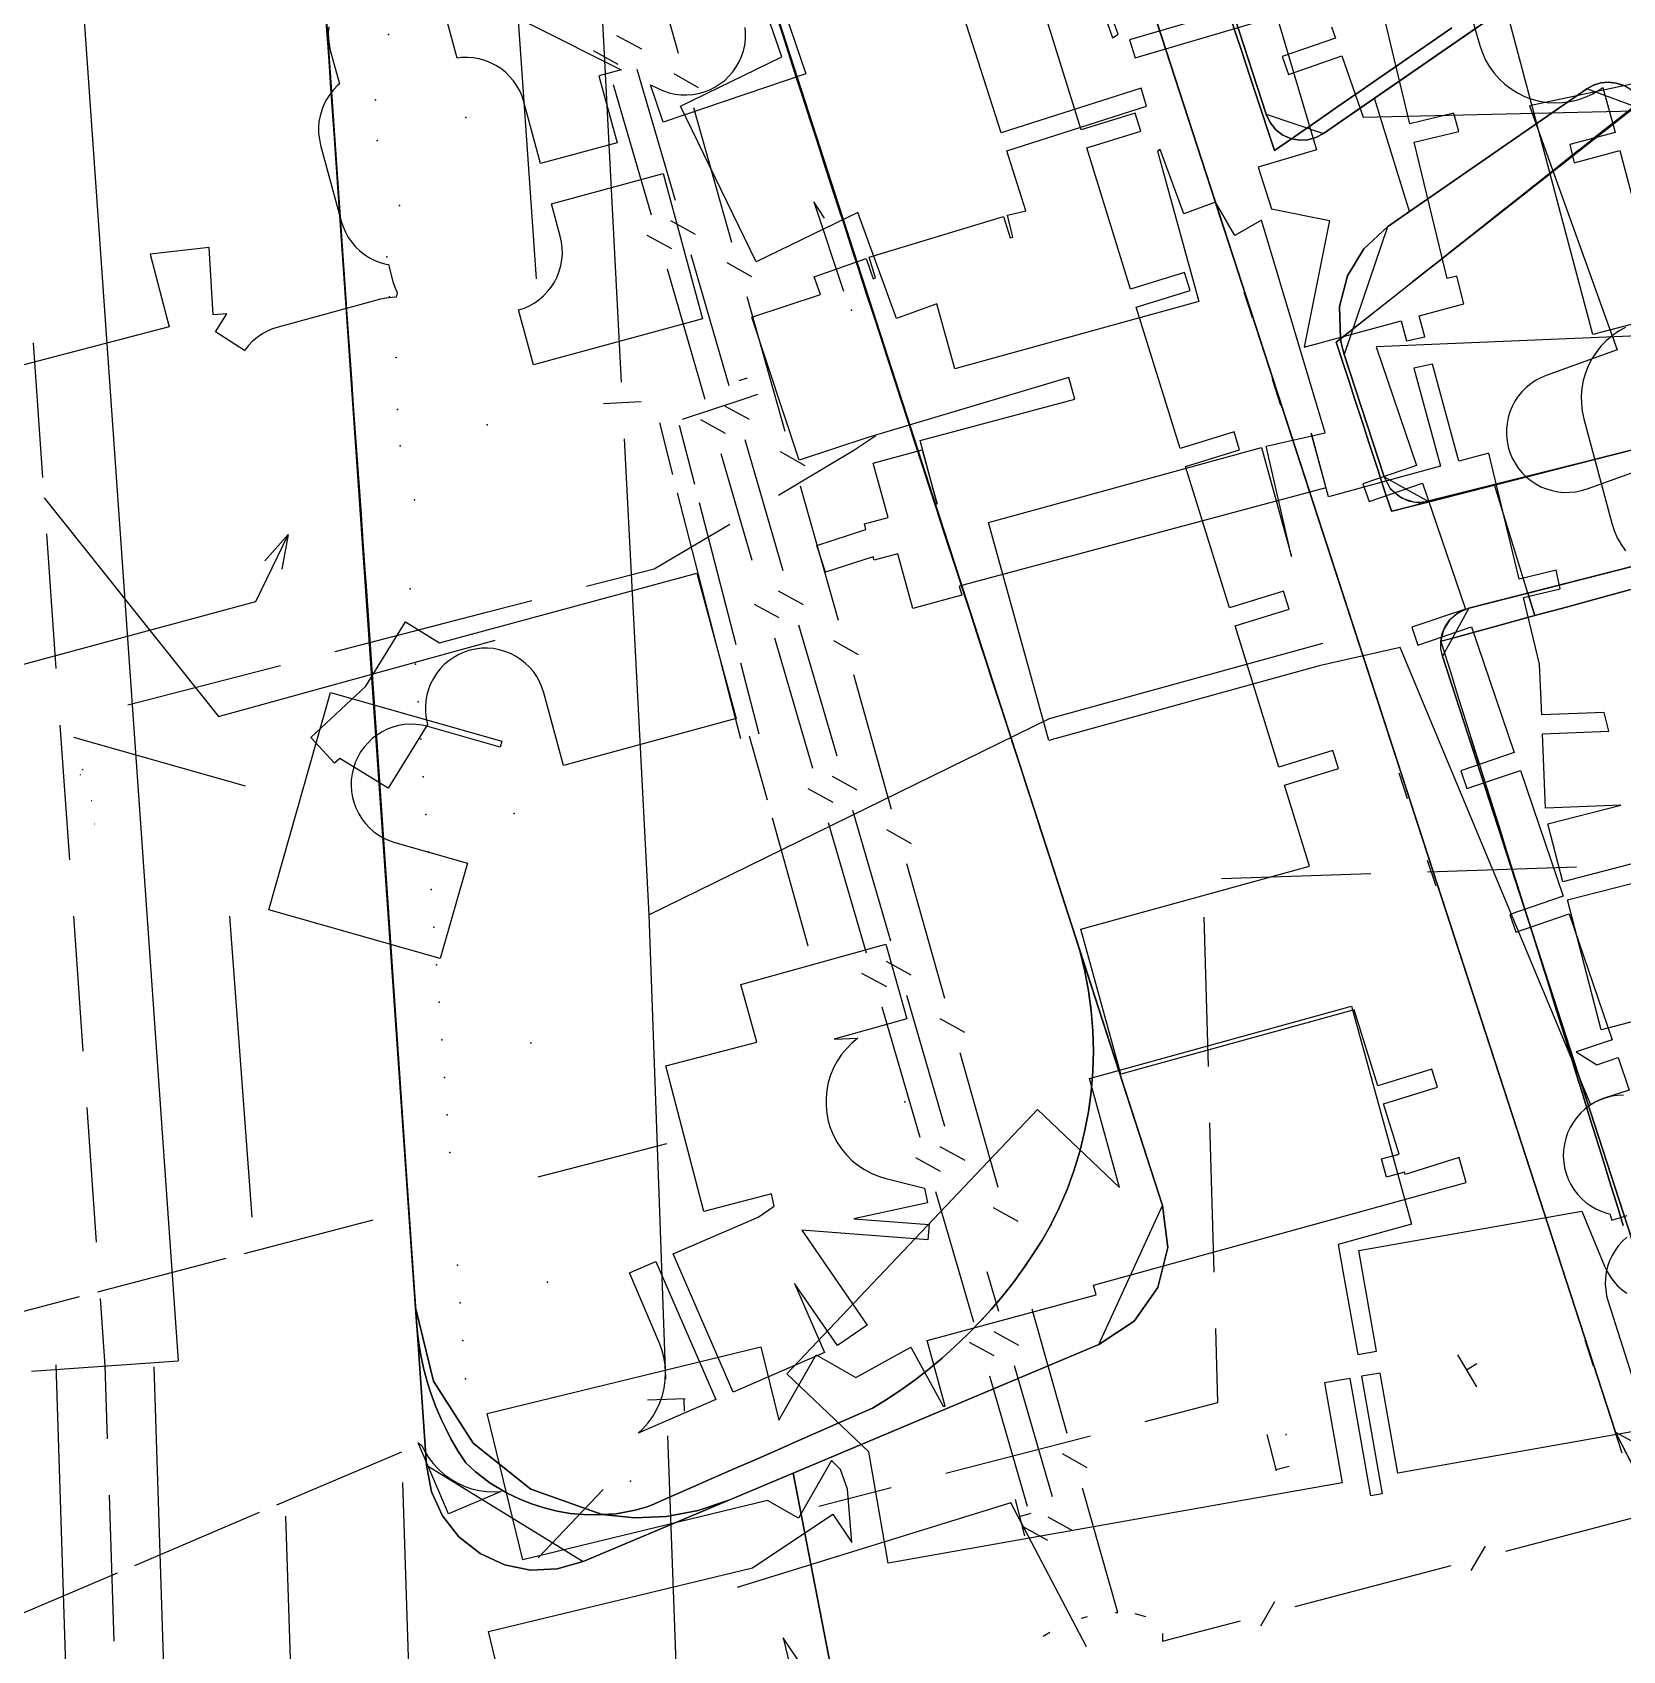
# Model space of a CAD drawing. Header units: metres. Extents: x 17314 to 17509, y 13897 to 14299.
# Drawn here: x 17377.22 to 17419.44, y 14184.11 to 14227.08 of the extents above; entities that cross this region are included whole.
import ezdxf

# ---------------------------------------------------------------- set-up
doc = ezdxf.new("R2010")
doc.units = ezdxf.units.M
for name, color, linetype in [('BUSH', 7, 'Continuous'), ('CURB', 7, 'Continuous'), ('ELECTR_CABLE', 7, 'Continuous'), ('ELECTR_CABLE_COMM', 7, 'Continuous'), ('GAS', 7, 'Continuous'), ('GRASS', 7, 'Continuous'), ('GROUND', 7, 'Continuous'), ('HEAT', 7, 'Continuous'), ('LAMP', 7, 'Continuous'), ('OVERHEAD_POWER_LINE', 7, 'Continuous'), ('ROAD', 7, 'Continuous'), ('SEWER', 7, 'Continuous'), ('SIDEWALK_PATH', 7, 'Continuous'), ('TREE', 7, 'Continuous'), ('WATER_PIPELINE', 7, 'Continuous')]:
    doc.layers.add(name, color=color, linetype=linetype)

msp = doc.modelspace()

# ---------------------------------------------------------------- linework, layer by layer
at = {"layer": 'BUSH'}
for p in [(17386.336, 14225.284), (17386.373, 14224.206), (17386.632, 14221.115), (17386.706, 14220.056), (17386.916, 14217.067), (17386.985, 14216.099), (17387.252, 14212.298), (17387.322, 14211.3), (17387.392, 14210.302), (17387.462, 14209.305), (17387.532, 14208.307), (17387.602, 14207.31), (17387.672, 14206.312), (17387.742, 14205.315), (17387.813, 14204.317), (17387.883, 14203.32), (17387.953, 14202.322), (17388.023, 14201.325), (17388.093, 14200.327), (17388.163, 14199.33), (17388.233, 14198.332), (17388.303, 14197.334), (17388.514, 14194.342), (17388.584, 14193.344), (17388.654, 14192.347), (17388.726, 14191.327)]:
    msp.add_point(p, dxfattribs=at)
at = {"layer": 'CURB'}
for points in [[(17391.243, 14276.053), (17419.249, 14189.909), (17426.518, 14185.972), (17440.803, 14189.825), (17442.918, 14193.503), (17439.867, 14204.813), (17442.189, 14205.439), (17445.992, 14208.546), (17447.13, 14210.82)], [(17413.907, 14226.507), (17414.496, 14226.915)], [(17397.296, 14226.535), (17397.513, 14225.863)], [(17407.516, 14225.988), (17407.738, 14225.304)], [(17411.905, 14225.122), (17412.495, 14225.53)], [(17410.904, 14224.43), (17411.494, 14224.838)], [(17418.679, 14224.275), (17419.25, 14224.728)], [(17410.086, 14224.282), (17410.198, 14223.942)], [(17417.716, 14223.512), (17418.287, 14223.965)], [(17398.408, 14223.093), (17398.626, 14222.422)], [(17416.753, 14222.748), (17417.324, 14223.201)], [(17408.641, 14222.508), (17408.861, 14221.823)], [(17415.79, 14221.985), (17416.361, 14222.438)], [(17414.827, 14221.221), (17415.398, 14221.674)], [(17399.153, 14220.8), (17399.371, 14220.129)], [(17413.864, 14220.458), (17414.435, 14220.911)], [(17409.388, 14220.186), (17409.608, 14219.502)], [(17412.901, 14219.694), (17413.472, 14220.147)], [(17411.939, 14218.931), (17412.51, 14219.384)], [(17412.176, 14217.806), (17411.95, 14218.499)], [(17410.135, 14217.865), (17410.356, 14217.18)], [(17412.557, 14216.638), (17412.331, 14217.331)], [(17413.361, 14214.376), (17413.3, 14214.361)], [(17414.551, 14214.68), (17413.845, 14214.5)], [(17418.43, 14211.95), (17419.136, 14212.143)], [(17416.053, 14211.3), (17416.759, 14211.493)], [(17414.865, 14210.975), (17415.571, 14211.168)], [(17415.64, 14207.63), (17415.42, 14208.329)], [(17386.494, 14206.354), (17386.446, 14207.058)], [(17413.498, 14207.42), (17413.718, 14206.735)], [(17416.378, 14205.28), (17416.159, 14205.978)], [(17414.252, 14205.101), (17414.477, 14204.417)], [(17405.31, 14201.265), (17405.332, 14201.1)], [(17405.389, 14200.026), (17405.375, 14199.486)], [(17405.388, 14200.063), (17405.389, 14200.026)], [(17405.319, 14198.86), (17405.258, 14198.412)], [(17405.105, 14197.674), (17405.028, 14197.362)], [(17404.69, 14196.352), (17404.485, 14195.87)], [(17404.752, 14196.523), (17404.69, 14196.352)], [(17404.266, 14195.421), (17404.255, 14195.399)], [(17403.528, 14194.247), (17403.258, 14193.878)], [(17403.63, 14194.397), (17403.528, 14194.247)], [(17402.904, 14193.435), (17402.678, 14193.168)], [(17402.678, 14193.168), (17402.439, 14192.905)], [(17402.093, 14192.544), (17402.048, 14192.499)], [(17418.436, 14192.358), (17418.661, 14191.675)], [(17387.544, 14191.929), (17387.538, 14191.954)], [(17401.021, 14191.583), (17400.66, 14191.303)], [(17401.202, 14191.733), (17401.021, 14191.583)], [(17400.242, 14191.005), (17399.912, 14190.784)], [(17399.201, 14190.403), (17398.555, 14190.119)], [(17398.097, 14189.919), (17397.451, 14189.635)], [(17419.197, 14190.041), (17419.421, 14189.358)], [(17396.993, 14189.434), (17396.347, 14189.151)], [(17389.125, 14188.752), (17388.978, 14188.868)], [(17395.889, 14188.95), (17395.243, 14188.666)], [(17394.785, 14188.465), (17394.139, 14188.182)], [(17391.307, 14187.787), (17391.154, 14187.813)], [(17392.508, 14187.729), (17392.206, 14187.714)], [(17393.549, 14187.923), (17393.227, 14187.837)]]:
    msp.add_lwpolyline(points, dxfattribs=at)
for points in [[(17407.226, 14195.927), (17392.135, 14242.545), (17391.476, 14244.433), (17384.263, 14266.975), (17382.313, 14266.598), (17387.688, 14189.032), (17391.845, 14186.475), (17405.536, 14192.238)], [(17417.125, 14232.141), (17409.374, 14230.217), (17408.664, 14228.937), (17409.976, 14224.901), (17411.495, 14224.388), (17418.271, 14229.073), (17418.669, 14230.15), (17418.333, 14231.426)], [(17414.303, 14214.616), (17421.251, 14216.387), (17421.971, 14217.611), (17420.024, 14225.007), (17418.488, 14225.575), (17413.197, 14221.917), (17412.05, 14218.522), (17413.105, 14215.276)], [(17426.689, 14189.209), (17426.804, 14196.961), (17424.683, 14207.314), (17423.75, 14210.857), (17420.108, 14213), (17415.358, 14211.789), (17414.654, 14210.511), (17420.563, 14192.335), (17425.573, 14188.231)]]:
    msp.add_lwpolyline(points, close=True, dxfattribs=at)
at = {"layer": 'ELECTR_CABLE'}
for points in [[(17414.927, 14229.25), (17415.652, 14226.725), (17415.718, 14226.53), (17415.803, 14226.342), (17415.907, 14226.164), (17416.027, 14225.997), (17416.163, 14225.842), (17416.314, 14225.701), (17416.477, 14225.576), (17416.652, 14225.467), (17416.837, 14225.376), (17417.03, 14225.304), (17417.229, 14225.251), (17417.433, 14225.218), (17417.638, 14225.204), (17417.844, 14225.211), (17418.049, 14225.238), (17418.249, 14225.285), (17418.444, 14225.352), (17418.632, 14225.437), (17418.81, 14225.54), (17418.916, 14225.617), (17419.237, 14224.42), (17418.037, 14224.1), (17418.154, 14223.614), (17419.366, 14223.937), (17419.863, 14222.074)], [(17410.122, 14227.988), (17406.348, 14226.877), (17406.5, 14226.4), (17410.263, 14227.509), (17411.309, 14223.957), (17409.762, 14223.501), (17410.119, 14222.39), (17411.659, 14222.081), (17410.984, 14218.716), (17413.559, 14219.416), (17413.703, 14218.887), (17414.192, 14218.991), (17414.041, 14219.547), (17415.227, 14219.869), (17415.039, 14220.6), (17414.779, 14220.538), (17413.908, 14224.164), (17415.089, 14224.447), (17414.98, 14224.857), (17414.959, 14224.93), (17413.791, 14224.65), (17412.921, 14228.276)], [(17421.116, 14205.368), (17417.853, 14204.526), (17417.457, 14206.062), (17419.393, 14206.561), (17417.395, 14206.479), (17417.313, 14208.453), (17419.071, 14208.525), (17418.95, 14209.021), (17417.293, 14208.952), (17417.237, 14210.303), (17416.812, 14212.072), (17417.779, 14212.304), (17417.673, 14212.793), (17416.695, 14212.558), (17415.892, 14215.905), (17415.09, 14215.687), (17414.389, 14218.266), (17413.9, 14218.162), (17414.608, 14215.556), (17411.63, 14214.746), (17411.171, 14216.435), (17411.17, 14216.435), (17411.559, 14214.986), (17401.831, 14212.375), (17401.896, 14212.133), (17400.596, 14211.78), (17400.202, 14213.232), (17399.57, 14213.062), (17399.547, 14213.147), (17398.283, 14212.74), (17398.053, 14213.454), (17399.352, 14213.873), (17399.311, 14214.028), (17399.94, 14214.197), (17399.548, 14215.641), (17400.848, 14215.994), (17401.241, 14214.546), (17401.242, 14214.546), (17400.789, 14216.237), (17404.897, 14217.339), (17404.739, 14217.911), (17399.401, 14216.319), (17397.578, 14215.717), (17396.325, 14219.516), (17398.143, 14220.116), (17397.976, 14220.587), (17399.355, 14221.076), (17399.547, 14220.537), (17399.609, 14220.555), (17399.442, 14221.105), (17403.005, 14222.19), (17403.178, 14221.62), (17403.253, 14221.642), (17403.112, 14222.219), (17403.598, 14222.338), (17403.09, 14223.93), (17406.799, 14225.114), (17406.657, 14225.594), (17402.938, 14224.407), (17401.863, 14227.775)], [(17419.512, 14219.239), (17419.332, 14219.139), (17419.162, 14219.022), (17419.005, 14218.889), (17418.862, 14218.741), (17418.734, 14218.58), (17418.622, 14218.406), (17418.527, 14218.223), (17418.452, 14218.032), (17418.395, 14217.833), (17418.358, 14217.631), (17418.341, 14217.425), (17418.344, 14217.219), (17418.368, 14217.015), (17418.411, 14216.813), (17419.152, 14214.043), (17419.215, 14213.847), (17419.296, 14213.658), (17419.397, 14213.478), (17419.514, 14213.308)], [(17396.195, 14217.893), (17395.976, 14217.821)], [(17396.477, 14217.46), (17396.133, 14217.346)], [(17396.133, 14217.346), (17394.472, 14216.798)], [(17393.868, 14216.706), (17394.219, 14215.339)], [(17394.398, 14216.65), (17394.801, 14215.081)], [(17394.343, 14214.855), (17395.378, 14210.826)], [(17394.926, 14214.597), (17395.895, 14210.823)], [(17395.503, 14210.342), (17396.02, 14208.328)], [(17396.02, 14210.339), (17396.505, 14208.452)], [(17396.737, 14206.691), (17396.262, 14208.39)], [(17378.542, 14207.498), (17378.569, 14207.517)], [(17378.508, 14207.353), (17378.49, 14207.36)], [(17378.804, 14206.673), (17378.789, 14206.677)], [(17397.82, 14202.812), (17396.871, 14206.21)], [(17378.877, 14206.054), (17378.862, 14206.057)], [(17422.74, 14201.593), (17418.867, 14200.594), (17417.978, 14204.042), (17420.471, 14204.685)], [(17390.65, 14196.685), (17393.049, 14197.311)], [(17393.049, 14197.311), (17394.063, 14197.576)], [(17382.856, 14194.652), (17386.27, 14195.543)], [(17378.96, 14193.636), (17382.373, 14194.526)], [(17375.544, 14192.745), (17378.476, 14193.51)], [(17387.025, 14189.382), (17383.709, 14187.97)], [(17383.249, 14187.774), (17379.932, 14186.363)], [(17379.472, 14186.167), (17376.156, 14184.756)]]:
    msp.add_lwpolyline(points, dxfattribs=at)
for points in [[(17396.845, 14196.235), (17395.052, 14195.767), (17394.042, 14199.638), (17396.454, 14200.267), (17396.028, 14201.793), (17399.881, 14202.869), (17400.434, 14200.886), (17398.508, 14200.348), (17399.136, 14200.367), (17398.979, 14200.238), (17398.833, 14200.092), (17398.703, 14199.933), (17398.588, 14199.761), (17398.491, 14199.58), (17398.412, 14199.389), (17398.353, 14199.192), (17398.312, 14198.99), (17398.292, 14198.785), (17398.292, 14198.579), (17398.313, 14198.373), (17398.353, 14198.171), (17398.413, 14197.974), (17398.492, 14197.784), (17398.589, 14197.602), (17398.704, 14197.431), (17398.834, 14197.272), (17398.98, 14197.126), (17399.14, 14196.995), (17399.311, 14196.881), (17399.493, 14196.784), (17399.683, 14196.705), (17399.881, 14196.645), (17400.904, 14196.389), (17400.989, 14195.998), (17399.034, 14195.575), (17401.028, 14195.422), (17400.997, 14195.019), (17397.652, 14195.276), (17397.647, 14195.275), (17399.383, 14192.754), (17398.595, 14192.211), (17397.46, 14193.858), (17398.255, 14192.023), (17395.825, 14190.972), (17394.237, 14194.643), (17396.487, 14195.616), (17396.915, 14195.911)], [(17395.366, 14190.773), (17393.304, 14189.881), (17393.304, 14189.881), (17393.433, 14190.001), (17393.57, 14190.155), (17393.691, 14190.322), (17393.795, 14190.5), (17393.881, 14190.687), (17393.949, 14190.882), (17393.997, 14191.082), (17394.025, 14191.287), (17394.033, 14191.492), (17394.021, 14191.698), (17393.988, 14191.902), (17393.936, 14192.101), (17393.865, 14192.294), (17393.077, 14194.141), (17393.778, 14194.444)], [(17388.268, 14187.738), (17387.464, 14189.626), (17387.561, 14189.553), (17387.565, 14189.551), (17387.63, 14189.415), (17387.738, 14189.24), (17387.863, 14189.075), (17388.002, 14188.924), (17388.157, 14188.787), (17388.323, 14188.666), (17388.501, 14188.562), (17388.688, 14188.476), (17388.883, 14188.408), (17389.083, 14188.36), (17389.287, 14188.332), (17389.493, 14188.324), (17389.67, 14188.334)]]:
    msp.add_lwpolyline(points, close=True, dxfattribs=at)
at = {"layer": 'ELECTR_CABLE_COMM'}
for points in [[(17394.38, 14226.513), (17393.374, 14230.087)], [(17393.4, 14226.628), (17392.743, 14226.989)], [(17392.108, 14226.594), (17392.765, 14226.233)], [(17394.293, 14222.611), (17393.281, 14226.088)], [(17394.911, 14225.607), (17394.257, 14225.974)], [(17392.646, 14225.694), (17393.653, 14222.235)], [(17395.794, 14221.494), (17394.787, 14225.069)], [(17393.534, 14221.695), (17394.191, 14221.334)], [(17394.831, 14221.711), (17394.174, 14222.072)], [(17394.072, 14220.795), (17395.079, 14217.336)], [(17395.723, 14217.694), (17394.712, 14221.171)], [(17396.324, 14220.589), (17395.67, 14220.956)], [(17397.207, 14216.476), (17396.201, 14220.051)], [(17396.261, 14216.794), (17395.604, 14217.155)], [(17394.96, 14216.796), (17395.617, 14216.436)], [(17397.154, 14212.778), (17396.142, 14216.254)], [(17395.498, 14215.896), (17396.322, 14213.064)], [(17397.738, 14215.571), (17397.084, 14215.938)], [(17398.621, 14211.458), (17397.614, 14215.032)], [(17397.692, 14211.877), (17397.035, 14212.238)], [(17396.386, 14211.898), (17397.043, 14211.537)], [(17398.584, 14207.861), (17397.573, 14211.337)], [(17396.924, 14210.997), (17397.931, 14207.538)], [(17399.151, 14210.553), (17398.497, 14210.919)], [(17400.034, 14206.44), (17399.028, 14210.014)], [(17399.122, 14206.96), (17398.465, 14207.321)], [(17397.812, 14206.999), (17398.469, 14206.638)], [(17400.015, 14202.944), (17399.003, 14206.42)], [(17398.35, 14206.098), (17399.357, 14202.64)], [(17400.565, 14205.535), (17399.911, 14205.901)], [(17401.448, 14201.422), (17400.441, 14204.996)], [(17400.553, 14202.043), (17399.896, 14202.404)], [(17399.238, 14202.1), (17399.895, 14201.739)], [(17401.445, 14198.027), (17400.434, 14201.504)], [(17399.776, 14201.199), (17400.783, 14197.741)], [(17401.978, 14200.517), (17401.324, 14200.883)], [(17402.861, 14196.404), (17401.854, 14199.978)], [(17400.664, 14197.201), (17401.321, 14196.84)], [(17401.983, 14197.126), (17401.326, 14197.487)], [(17401.202, 14196.301), (17401.871, 14194)], [(17403.392, 14195.499), (17402.738, 14195.865)], [(17402.876, 14193.11), (17402.567, 14194.17)], [(17401.871, 14194), (17402.208, 14192.842)], [(17404.698, 14189.87), (17403.765, 14193.171)], [(17403.414, 14192.21), (17402.757, 14192.57)], [(17402.09, 14192.302), (17402.747, 14191.942)], [(17404.306, 14188.193), (17403.295, 14191.67)], [(17402.628, 14191.402), (17403.634, 14187.943)], [(17405.228, 14188.965), (17404.574, 14189.331)], [(17406.038, 14185.125), (17405.105, 14188.426)], [(17403.197, 14188.037), (17395.934, 14185.787)], [(17405.211, 14184.207), (17403.197, 14188.037)], [(17416.336, 14186.751), (17420.477, 14187.837)], [(17403.516, 14187.403), (17404.173, 14187.043)], [(17404.844, 14187.293), (17404.187, 14187.653)], [(17415.422, 14186.237), (17415.8, 14186.884)], [(17410.745, 14185.284), (17414.885, 14186.37)], [(17405.979, 14185.123), (17406.038, 14185.125)], [(17409.831, 14184.77), (17410.209, 14185.417)], [(17405.073, 14184.975), (17405.231, 14185.015)], [(17406.494, 14185.093), (17406.772, 14185.015)], [(17407.224, 14184.361), (17409.294, 14184.904)], [(17404.059, 14184.489), (17404.235, 14184.6)], [(17407.222, 14184.563), (17407.224, 14184.361)]]:
    msp.add_lwpolyline(points, dxfattribs=at)
at = {"layer": 'GAS'}
for points in [[(17385.678, 14229.689), (17392.853, 14226.079), (17392.264, 14225.926), (17392.747, 14224.143), (17390.716, 14223.593), (17390.272, 14225.231), (17390.224, 14225.38), (17390.161, 14225.524), (17390.084, 14225.661), (17389.995, 14225.79), (17389.893, 14225.909), (17389.78, 14226.018), (17389.656, 14226.116), (17389.524, 14226.2), (17389.384, 14226.272), (17389.238, 14226.329), (17389.087, 14226.372), (17388.933, 14226.399), (17388.776, 14226.412), (17388.619, 14226.409), (17388.504, 14226.395), (17388.221, 14227.439)], [(17390.268, 14180.73), (17389.332, 14184.619), (17396.34, 14186.306), (17398.469, 14187.735), (17398.974, 14186.982), (17398.864, 14188.394), (17398.674, 14188.914), (17398.436, 14189.159), (17397.562, 14187.627), (17396.736, 14188.099), (17390.246, 14186.52), (17389.301, 14190.406), (17396.564, 14192.174), (17397.037, 14190.23), (17398.028, 14191.967), (17399.084, 14191.364), (17400.544, 14192.163), (17401.4, 14190.599), (17401.452, 14190.603), (17400.981, 14192.339), (17405.463, 14193.553), (17405.392, 14193.809), (17415.286, 14196.535), (17415.103, 14197.198), (17413.67, 14196.753), (17413.652, 14196.814), (17413.17, 14196.682), (17413.038, 14197.164), (17413.503, 14197.292), (17413.088, 14198.63), (17414.521, 14199.074), (17414.373, 14199.552), (17412.94, 14199.107), (17412.316, 14201.119), (17406.119, 14199.411), (17405.056, 14203.267), (17411.131, 14204.941), (17410.464, 14207.09), (17411.897, 14207.534), (17411.748, 14208.012), (17410.316, 14207.567), (17409.152, 14211.32), (17410.584, 14211.764), (17410.482, 14212.094), (17410.436, 14212.242), (17409.003, 14211.797), (17407.839, 14215.55), (17409.272, 14215.994), (17409.124, 14216.472), (17407.691, 14216.027), (17406.527, 14219.78), (17407.96, 14220.224), (17407.812, 14220.702), (17406.379, 14220.257), (17405.215, 14224.01), (17406.647, 14224.454), (17406.499, 14224.932), (17405.067, 14224.488), (17403.902, 14228.24)], [(17397.041, 14228.092), (17397.758, 14225.974), (17393.969, 14224.692), (17393.632, 14225.688), (17393.837, 14225.584), (17393.981, 14225.521), (17394.13, 14225.472), (17394.283, 14225.437), (17394.439, 14225.418), (17394.596, 14225.414), (17394.753, 14225.426), (17394.907, 14225.453), (17395.059, 14225.495), (17395.205, 14225.551), (17395.345, 14225.622), (17395.478, 14225.706), (17395.602, 14225.802), (17395.716, 14225.911), (17395.818, 14226.03), (17395.908, 14226.158), (17395.986, 14226.295), (17396.049, 14226.438), (17396.099, 14226.587), (17396.133, 14226.741), (17396.152, 14226.896), (17396.156, 14227.053), (17396.144, 14227.21)], [(17385.09, 14227.225), (17385.078, 14227.069), (17385.081, 14226.912), (17385.099, 14226.756), (17385.132, 14226.602), (17385.374, 14225.71), (17385.324, 14225.666), (17385.215, 14225.553), (17385.117, 14225.43), (17385.033, 14225.298), (17384.961, 14225.158), (17384.904, 14225.012), (17384.861, 14224.861), (17384.833, 14224.706), (17384.821, 14224.55), (17384.824, 14224.393), (17384.842, 14224.237), (17384.876, 14224.083), (17385.423, 14222.061), (17385.472, 14221.912), (17385.535, 14221.768), (17385.611, 14221.631), (17385.701, 14221.502), (17385.803, 14221.383), (17385.916, 14221.274), (17386.039, 14221.177), (17386.171, 14221.092), (17386.311, 14221.02), (17386.458, 14220.963), (17386.609, 14220.92), (17386.674, 14220.909), (17386.796, 14220.459), (17386.844, 14220.31), (17386.907, 14220.166), (17386.911, 14220.16), (17386.9, 14220.123), (17386.886, 14220.043), (17386.773, 14220.041), (17386.617, 14220.022), (17386.464, 14219.989), (17383.748, 14219.253), (17383.599, 14219.205), (17383.455, 14219.142), (17383.318, 14219.066), (17383.189, 14218.976), (17383.07, 14218.874), (17382.961, 14218.761), (17382.864, 14218.638), (17382.858, 14218.628), (17382.084, 14219.128), (17382.39, 14219.602), (17382.02, 14219.581), (17381.919, 14221.368), (17380.354, 14221.189), (17380.858, 14219.254), (17373.164, 14217.251)], [(17411.715, 14227.226), (17411.82, 14226.925), (17410.403, 14226.432), (17410.568, 14225.96), (17411.984, 14226.453), (17412.551, 14224.824), (17426.219, 14225.145)], [(17427.448, 14219.336), (17412.895, 14218.725), (17413.967, 14215.576), (17412.547, 14215.093), (17412.708, 14214.62), (17414.128, 14215.103), (17415.265, 14211.765), (17413.845, 14211.281), (17414.006, 14210.808), (17415.426, 14211.292), (17416.563, 14207.953), (17415.143, 14207.47), (17415.304, 14206.997), (17416.724, 14207.48), (17417.861, 14204.142), (17416.441, 14203.658), (17416.602, 14203.185), (17418.022, 14203.669), (17419.158, 14200.33), (17418.208, 14200.007), (17418.758, 14199.666), (17419.32, 14199.857), (17419.615, 14198.987), (17418.98, 14198.785), (17418.833, 14198.73), (17418.692, 14198.661), (17418.558, 14198.579), (17418.433, 14198.484), (17418.318, 14198.377), (17418.214, 14198.259), (17418.123, 14198.131), (17418.044, 14197.996), (17417.979, 14197.853), (17417.928, 14197.704), (17417.892, 14197.552), (17417.871, 14197.396), (17417.865, 14197.239), (17417.875, 14197.082), (17417.9, 14196.927), (17417.94, 14196.776), (17417.995, 14196.628), (17418.064, 14196.487), (17418.147, 14196.354), (17418.242, 14196.229), (17418.349, 14196.114), (17418.467, 14196.01), (17418.594, 14195.918), (17418.73, 14195.839), (17418.872, 14195.774), (17419.021, 14195.723), (17419.097, 14195.705), (17419.151, 14195.536), (17419.558, 14195.665)], [(17384.018, 14213.743), (17383.144, 14211.959)], [(17384.018, 14213.743), (17383.398, 14213.045)], [(17384.018, 14213.743), (17383.846, 14212.824)], [(17383.144, 14211.959), (17373.347, 14209.306)], [(17419.548, 14195.086), (17419.433, 14194.979), (17419.329, 14194.862), (17419.237, 14194.734), (17419.158, 14194.598), (17419.093, 14194.456), (17419.042, 14194.307), (17419.006, 14194.154), (17418.985, 14193.999), (17418.98, 14193.842), (17418.99, 14193.685), (17419.015, 14193.53), (17419.055, 14193.378), (17419.823, 14190.965)], [(17398.272, 14182.785), (17397.157, 14184.445), (17397.625, 14182.501)]]:
    msp.add_lwpolyline(points, dxfattribs=at)
for points in [[(17393.967, 14223.328), (17395.013, 14219.467), (17390.527, 14218.251), (17390.133, 14219.706), (17390.262, 14219.748), (17390.406, 14219.811), (17390.543, 14219.887), (17390.671, 14219.977), (17390.791, 14220.079), (17390.9, 14220.192), (17390.997, 14220.315), (17391.082, 14220.448), (17391.153, 14220.587), (17391.211, 14220.734), (17391.253, 14220.885), (17391.281, 14221.039), (17391.293, 14221.196), (17391.29, 14221.353), (17391.272, 14221.509), (17391.239, 14221.662), (17391.005, 14222.525)], [(17386.078, 14209.718), (17387.127, 14211.421), (17388.029, 14210.866), (17394.861, 14212.716), (17395.907, 14208.855), (17391.324, 14207.614), (17390.801, 14209.544), (17390.752, 14209.693), (17390.69, 14209.837), (17390.613, 14209.974), (17390.523, 14210.103), (17390.421, 14210.223), (17390.308, 14210.332), (17390.185, 14210.429), (17390.053, 14210.514), (17389.913, 14210.585), (17389.767, 14210.642), (17389.616, 14210.685), (17389.461, 14210.713), (17389.305, 14210.725), (17389.148, 14210.722), (17388.992, 14210.704), (17388.838, 14210.67), (17388.689, 14210.622), (17388.545, 14210.559), (17388.408, 14210.482), (17388.279, 14210.393), (17388.16, 14210.291), (17388.051, 14210.178), (17387.954, 14210.054), (17387.869, 14209.922), (17387.797, 14209.782), (17387.74, 14209.636), (17387.697, 14209.485), (17387.67, 14209.33), (17387.657, 14209.174), (17387.66, 14209.017), (17387.679, 14208.861), (17387.712, 14208.708), (17387.713, 14208.703), (17386.669, 14207.006), (17385.382, 14207.798), (17385.247, 14207.673), (17384.612, 14208.358)]]:
    msp.add_lwpolyline(points, close=True, dxfattribs=at)
at = {"layer": 'GRASS'}
for points in [[(17382.324, 14266.547), (17385.536, 14220.129), (17385.575, 14219.583), (17385.61, 14219.084), (17385.659, 14218.38), (17385.694, 14217.882), (17385.744, 14217.178), (17385.779, 14216.679), (17385.829, 14215.975), (17385.864, 14215.477), (17385.913, 14214.773), (17385.949, 14214.274), (17385.998, 14213.57), (17386.033, 14213.071), (17386.043, 14212.933), (17386.082, 14212.368), (17387.398, 14193.218), (17387.871, 14191.264), (17388.928, 14189.615), (17390.459, 14188.393), (17392.354, 14187.722), (17392.724, 14187.74), (17393.227, 14187.837), (17393.549, 14187.923), (17393.681, 14187.981), (17394.139, 14188.182), (17394.785, 14188.465), (17395.243, 14188.666), (17395.889, 14188.95), (17396.347, 14189.151), (17396.993, 14189.434), (17397.451, 14189.635), (17398.097, 14189.919), (17398.555, 14190.119), (17399.527, 14190.546), (17399.912, 14190.784), (17400.29, 14191.037), (17400.66, 14191.303), (17401.021, 14191.583), (17401.374, 14191.876), (17401.716, 14192.181), (17402.048, 14192.499), (17402.369, 14192.828), (17402.678, 14193.168), (17402.974, 14193.518), (17403.258, 14193.878), (17403.528, 14194.247), (17403.784, 14194.624), (17404.027, 14195.008), (17404.255, 14195.399), (17404.485, 14195.87), (17404.69, 14196.352), (17404.872, 14196.851), (17405.028, 14197.362), (17405.157, 14197.883), (17405.258, 14198.412), (17405.331, 14198.948), (17405.375, 14199.486), (17405.389, 14200.026), (17405.375, 14200.565), (17405.332, 14201.1), (17405.26, 14201.629), (17405.162, 14202.151), (17405.036, 14202.662), (17404.919, 14203.054), (17404.281, 14205.022), (17404.215, 14205.225), (17403.997, 14205.896), (17403.843, 14206.372), (17403.625, 14207.043), (17403.47, 14207.518), (17403.252, 14208.189), (17403.097, 14208.665), (17402.879, 14209.336), (17402.725, 14209.811), (17402.507, 14210.482), (17402.352, 14210.958), (17402.134, 14211.628), (17401.98, 14212.104), (17401.761, 14212.775), (17401.607, 14213.25), (17401.389, 14213.921), (17401.234, 14214.397), (17401.016, 14215.068), (17400.862, 14215.543), (17400.644, 14216.214), (17400.489, 14216.69), (17400.271, 14217.361), (17400.116, 14217.836), (17399.898, 14218.507), (17399.744, 14218.983), (17399.526, 14219.654), (17399.371, 14220.129), (17399.153, 14220.8), (17398.998, 14221.276), (17398.78, 14221.947), (17398.626, 14222.422), (17398.281, 14223.483), (17398.037, 14224.24), (17397.883, 14224.716), (17397.666, 14225.387), (17397.513, 14225.863), (17397.296, 14226.535), (17397.142, 14227.01), (17396.926, 14227.682)], [(17414.908, 14227.199), (17414.496, 14226.915), (17413.907, 14226.507), (17413.496, 14226.223), (17412.906, 14225.815), (17412.495, 14225.53), (17411.905, 14225.122), (17411.494, 14224.838), (17410.645, 14224.251), (17410.865, 14224.212), (17411.086, 14224.223), (17411.299, 14224.282), (17411.495, 14224.388), (17412.856, 14225.328), (17418.271, 14229.073)], [(17408.664, 14228.937), (17409.976, 14224.901), (17410.079, 14224.68), (17410.23, 14224.493), (17410.421, 14224.347), (17410.645, 14224.251), (17411.494, 14224.838), (17411.905, 14225.122), (17412.495, 14225.53), (17412.906, 14225.815), (17413.496, 14226.223), (17413.907, 14226.507), (17414.496, 14226.915), (17414.908, 14227.199)], [(17419.937, 14225.226), (17411.947, 14218.937), (17411.967, 14218.832), (17411.991, 14218.728), (17412.018, 14218.624), (17412.05, 14218.522), (17413.105, 14215.276), (17413.249, 14214.994), (17413.468, 14214.776), (17413.743, 14214.635), (17414.056, 14214.585), (17421.275, 14216.394)], [(17419.618, 14212.275), (17419.136, 14212.143), (17418.43, 14211.95), (17417.948, 14211.818), (17417.242, 14211.625), (17416.759, 14211.493), (17416.053, 14211.3), (17415.571, 14211.168), (17414.611, 14210.905), (17414.901, 14209.981), (17415.051, 14209.504), (17415.27, 14208.806), (17415.42, 14208.329), (17415.64, 14207.63), (17415.789, 14207.153), (17416.009, 14206.455), (17416.159, 14205.978), (17416.378, 14205.28), (17416.528, 14204.803), (17416.747, 14204.105), (17416.897, 14203.627), (17417.044, 14203.161), (17420.563, 14192.335)]]:
    msp.add_lwpolyline(points, dxfattribs=at)
for points in [[(17413.786, 14222.324), (17413.197, 14221.917), (17412.568, 14221.333), (17412.136, 14220.61), (17411.923, 14219.795), (17411.947, 14218.937), (17419.919, 14225.259), (17419.797, 14225.425), (17419.645, 14225.561), (17419.468, 14225.664), (17419.272, 14225.729), (17419.067, 14225.753), (17418.864, 14225.734), (17418.669, 14225.674), (17418.488, 14225.575)], [(17420.324, 14212.468), (17420.806, 14212.6), (17421.512, 14212.793), (17421.906, 14212.901), (17421.466, 14213.029), (17421.015, 14213.088), (17420.559, 14213.079), (17420.108, 14213), (17416.927, 14212.189), (17417.113, 14211.59), (17417.242, 14211.625), (17417.948, 14211.818), (17418.43, 14211.95), (17419.136, 14212.143), (17419.618, 14212.275)], [(17416.927, 14212.189), (17415.358, 14211.789), (17415.073, 14211.667), (17414.844, 14211.469), (17414.685, 14211.211), (17414.609, 14210.911), (17415.571, 14211.168), (17416.053, 14211.3), (17416.759, 14211.493), (17417.113, 14211.59)], [(17407.226, 14195.927), (17404.919, 14203.054), (17405.036, 14202.662), (17405.162, 14202.151), (17405.26, 14201.629), (17405.332, 14201.1), (17405.375, 14200.565), (17405.389, 14200.026), (17405.375, 14199.486), (17405.331, 14198.948), (17405.258, 14198.412), (17405.157, 14197.883), (17405.028, 14197.362), (17404.872, 14196.851), (17404.69, 14196.352), (17404.485, 14195.87), (17404.255, 14195.399), (17404.027, 14195.008), (17403.784, 14194.624), (17403.528, 14194.247), (17403.258, 14193.878), (17402.974, 14193.518), (17402.678, 14193.168), (17402.369, 14192.828), (17402.048, 14192.499), (17401.716, 14192.181), (17401.374, 14191.876), (17401.021, 14191.583), (17400.66, 14191.303), (17400.29, 14191.037), (17399.912, 14190.784), (17399.527, 14190.546), (17398.555, 14190.119), (17398.097, 14189.919), (17397.451, 14189.635), (17396.993, 14189.434), (17396.347, 14189.151), (17395.889, 14188.95), (17395.243, 14188.666), (17394.785, 14188.465), (17394.139, 14188.182), (17393.681, 14187.981), (17393.549, 14187.923), (17393.227, 14187.837), (17392.724, 14187.74), (17392.354, 14187.722), (17393.207, 14187.635), (17394.06, 14187.671), (17394.899, 14187.827), (17395.712, 14188.102), (17395.88, 14188.173), (17397.417, 14188.82), (17405.536, 14192.238), (17406.473, 14192.861), (17407.099, 14193.753), (17407.366, 14194.81)], [(17387.398, 14193.222), (17387.429, 14192.722), (17387.457, 14192.466), (17387.493, 14192.21), (17387.538, 14191.954), (17387.619, 14191.572), (17387.726, 14191.196), (17387.806, 14190.947), (17387.938, 14190.579), (17388.095, 14190.22), (17388.207, 14189.985), (17388.327, 14189.754), (17388.518, 14189.416), (17388.731, 14189.092), (17388.978, 14188.868), (17389.381, 14188.551), (17389.829, 14188.291), (17390.144, 14188.137), (17390.472, 14188.005), (17390.809, 14187.896), (17391.154, 14187.813), (17391.504, 14187.754), (17391.855, 14187.722), (17392.206, 14187.714), (17392.354, 14187.722), (17390.458, 14188.394), (17388.926, 14189.616), (17387.869, 14191.267)], [(17395.712, 14188.102), (17394.899, 14187.827), (17394.06, 14187.671), (17393.207, 14187.635), (17392.354, 14187.722), (17392.206, 14187.714), (17391.855, 14187.722), (17391.504, 14187.754), (17391.154, 14187.813), (17390.809, 14187.896), (17390.472, 14188.005), (17390.144, 14188.137), (17389.829, 14188.291), (17389.381, 14188.551), (17388.978, 14188.868), (17388.731, 14189.092), (17388.518, 14189.416), (17388.327, 14189.754), (17388.207, 14189.985), (17388.095, 14190.22), (17387.938, 14190.579), (17387.806, 14190.947), (17387.726, 14191.196), (17387.619, 14191.572), (17387.538, 14191.954), (17387.493, 14192.21), (17387.457, 14192.466), (17387.439, 14192.626), (17387.688, 14189.032), (17387.823, 14188.329), (17388.115, 14187.687), (17388.549, 14187.13), (17389.109, 14186.685), (17389.759, 14186.385), (17390.452, 14186.249), (17391.157, 14186.278), (17391.845, 14186.475)]]:
    msp.add_lwpolyline(points, close=True, dxfattribs=at)
at = {"layer": 'GROUND'}
for points in [[(17392.135, 14242.545), (17407.226, 14195.927), (17407.366, 14194.81), (17407.099, 14193.753), (17406.473, 14192.861), (17405.536, 14192.238), (17397.417, 14188.82), (17391.845, 14186.475), (17391.157, 14186.278), (17390.452, 14186.249), (17389.759, 14186.385), (17389.109, 14186.685), (17388.549, 14187.13), (17388.115, 14187.687), (17387.823, 14188.329), (17387.688, 14189.032), (17387.439, 14192.626), (17387.429, 14192.722), (17387.353, 14193.828), (17385.264, 14223.99), (17385.236, 14224.393), (17385.186, 14225.097), (17385.151, 14225.596), (17385.102, 14226.299), (17385.067, 14226.798), (17385.052, 14227.004), (17385.017, 14227.502)], [(17418.271, 14229.073), (17412.856, 14225.328), (17411.495, 14224.388), (17411.299, 14224.282), (17411.086, 14224.223), (17410.865, 14224.212), (17410.645, 14224.251), (17410.421, 14224.347), (17410.23, 14224.493), (17410.079, 14224.68), (17409.976, 14224.901), (17408.664, 14228.937)], [(17420.99, 14216.321), (17416.038, 14215.059), (17415.742, 14214.983), (17415.581, 14214.942), (17415.036, 14214.803), (17414.551, 14214.68), (17414.303, 14214.616), (17413.923, 14214.594), (17413.573, 14214.709), (17413.289, 14214.943), (17413.105, 14215.276), (17412.05, 14218.522), (17412.018, 14218.624), (17411.991, 14218.728), (17411.967, 14218.832), (17411.947, 14218.937), (17411.923, 14219.795), (17412.136, 14220.61), (17412.568, 14221.333), (17413.197, 14221.917), (17413.786, 14222.324), (17418.488, 14225.575), (17418.669, 14225.674), (17418.864, 14225.734), (17419.067, 14225.753), (17419.272, 14225.729), (17419.468, 14225.664)], [(17420.563, 14192.335), (17417.044, 14203.161), (17414.654, 14210.511), (17414.611, 14210.712), (17414.609, 14210.915), (17414.649, 14211.114), (17414.729, 14211.303), (17414.846, 14211.471), (17414.993, 14211.611), (17415.165, 14211.719), (17415.358, 14211.789), (17416.927, 14212.189), (17420.108, 14213)]]:
    msp.add_lwpolyline(points, dxfattribs=at)
at = {"layer": 'HEAT'}
for points in [[(17377.252, 14246.58), (17381.095, 14191.804)], [(17419.901, 14219.385), (17418.651, 14219.053), (17416.404, 14227.513)], [(17377.244, 14218.837), (17377.495, 14215.258)], [(17377.533, 14214.715), (17382.166, 14208.911)], [(17377.6, 14213.761), (17377.851, 14210.182)], [(17382.166, 14208.911), (17389.509, 14210.935)], [(17377.956, 14208.685), (17378.207, 14205.106)], [(17414.256, 14204.789), (17418.218, 14204.919)], [(17408.795, 14204.609), (17412.757, 14204.739)], [(17378.312, 14203.61), (17378.563, 14200.03)], [(17383.061, 14195.616), (17382.463, 14203.613)], [(17408.442, 14199.623), (17408.331, 14203.586)], [(17378.668, 14198.534), (17378.919, 14194.954)], [(17408.596, 14194.161), (17408.485, 14198.124)], [(17379.024, 14193.458), (17379.15, 14191.668)], [(17408.693, 14190.693), (17408.638, 14192.661)], [(17377.205, 14191.532), (17381.095, 14191.804)], [(17377.848, 14191.695), (17378.537, 14170.194)], [(17379.15, 14191.668), (17379.212, 14189.732)], [(17380.452, 14191.641), (17381.139, 14170.173)], [(17406.762, 14190.192), (17408.693, 14190.693)], [(17401.473, 14188.818), (17405.31, 14189.815)], [(17379.26, 14188.233), (17379.384, 14184.361)], [(17398.103, 14187.943), (17400.021, 14188.441)], [(17384.348, 14175.481), (17383.957, 14187.678)]]:
    msp.add_lwpolyline(points, dxfattribs=at)
at = {"layer": 'LAMP'}
for p in [(17398.969, 14219.705), (17393.099, 14188.609)]:
    msp.add_point(p, dxfattribs=at)
at = {"layer": 'OVERHEAD_POWER_LINE'}
for points in [[(17397.97, 14222.574), (17398.755, 14220.201)], [(17398.254, 14222.143), (17397.97, 14222.574)], [(17390.652, 14186.575), (17392.373, 14188.388)]]:
    msp.add_lwpolyline(points, dxfattribs=at)
at = {"layer": 'ROAD'}
for points in [[(17427.039, 14179.381), (17425.172, 14185.768), (17423.233, 14186.016), (17421.517, 14186.847), (17420.147, 14188.174), (17419.249, 14189.909), (17397.299, 14257.426), (17387.751, 14256.074), (17391.476, 14244.433), (17391.142, 14244.227), (17390.92, 14243.921), (17390.826, 14243.554), (17390.881, 14243.166), (17391.08, 14242.829), (17391.381, 14242.6), (17391.746, 14242.499), (17392.135, 14242.545), (17407.226, 14195.927), (17407.366, 14194.81), (17407.099, 14193.753), (17406.473, 14192.861), (17405.536, 14192.238), (17397.417, 14188.82), (17399.951, 14175.782)], [(17399.951, 14175.782), (17397.417, 14188.82), (17391.845, 14186.475), (17391.157, 14186.278), (17390.452, 14186.249), (17389.759, 14186.385), (17389.109, 14186.685), (17388.549, 14187.13), (17388.115, 14187.687), (17387.823, 14188.329), (17387.688, 14189.032), (17387.439, 14192.626), (17387.429, 14192.722), (17387.353, 14193.828), (17385.264, 14223.99), (17385.236, 14224.393), (17385.186, 14225.097), (17385.151, 14225.596), (17385.102, 14226.299), (17385.067, 14226.798), (17385.052, 14227.004), (17385.017, 14227.502)]]:
    msp.add_lwpolyline(points, dxfattribs=at)
at = {"layer": 'SEWER'}
for points in [[(17404.911, 14229.767), (17405.895, 14226.933), (17406.047, 14227.033), (17405.731, 14227.898)], [(17419.461, 14198.861), (17419.304, 14198.852), (17419.149, 14198.829), (17418.997, 14198.79), (17418.849, 14198.737), (17418.707, 14198.67), (17418.599, 14198.605), (17413.537, 14210.748), (17411.383, 14210.254), (17404.204, 14208.276), (17402.61, 14214.06), (17409.852, 14216.056), (17410.649, 14213.164), (17409.978, 14216.088), (17411.541, 14216.446), (17409.854, 14222.094), (17409.141, 14221.683), (17408.631, 14222.57), (17407.79, 14222.263), (17407.167, 14223.968), (17407.093, 14223.92), (17408.192, 14219.932), (17401.71, 14218.146), (17401.236, 14219.868), (17400.166, 14219.477), (17399.137, 14222.295), (17396.439, 14220.982), (17394.426, 14225.118), (17397.123, 14226.431), (17396.139, 14229.265)], [(17425.147, 14226.859), (17416.963, 14225.128), (17419.294, 14218.644), (17417.412, 14217.967), (17417.267, 14217.907), (17417.129, 14217.833), (17416.999, 14217.745), (17416.877, 14217.645), (17416.767, 14217.534), (17416.667, 14217.413), (17416.58, 14217.282), (17416.506, 14217.143), (17416.446, 14216.998), (17416.401, 14216.848), (17416.371, 14216.694), (17416.356, 14216.537), (17416.356, 14216.38), (17416.371, 14216.224), (17416.402, 14216.07), (17416.448, 14215.92), (17416.508, 14215.775), (17416.583, 14215.637), (17416.67, 14215.506), (17416.77, 14215.385), (17416.881, 14215.274), (17417.003, 14215.175), (17417.133, 14215.088), (17417.272, 14215.014), (17417.417, 14214.954), (17417.567, 14214.909), (17417.721, 14214.878), (17417.878, 14214.863), (17418.035, 14214.864), (17418.191, 14214.879), (17418.345, 14214.91), (17418.495, 14214.956), (17420.377, 14215.633)], [(17378.318, 14208.36), (17382.873, 14207.069)], [(17419.985, 14189.969), (17413.475, 14188.821), (17413.006, 14191.48), (17412.508, 14191.392), (17413.058, 14188.272), (17412.753, 14188.219), (17412.203, 14191.338), (17411.529, 14191.219), (17411.998, 14188.56), (17399.946, 14186.435), (17399.425, 14189.389), (17397.248, 14191.454), (17403.905, 14198.473), (17406.081, 14196.409), (17405.285, 14199.301), (17412.24, 14201.218), (17413.834, 14195.433), (17411.885, 14194.896), (17412.011, 14194.18), (17412.016, 14194.181), (17412.406, 14191.968), (17412.904, 14192.056), (17412.433, 14194.73), (17418.352, 14195.773), (17418.959, 14194.316), (17419.027, 14194.174), (17419.108, 14194.04), (17419.202, 14193.914), (17419.307, 14193.798), (17419.424, 14193.693), (17419.55, 14193.6)]]:
    msp.add_lwpolyline(points, dxfattribs=at)
msp.add_lwpolyline([(17385.134, 14209.547), (17389.69, 14208.255), (17389.646, 14208.1), (17387.722, 14208.645), (17387.569, 14208.681), (17387.413, 14208.701), (17387.256, 14208.706), (17387.1, 14208.695), (17386.945, 14208.669), (17386.793, 14208.629), (17386.646, 14208.573), (17386.506, 14208.503), (17386.372, 14208.42), (17386.248, 14208.324), (17386.134, 14208.217), (17386.03, 14208.098), (17385.939, 14207.971), (17385.861, 14207.835), (17385.796, 14207.691), (17385.746, 14207.543), (17385.711, 14207.39), (17385.69, 14207.234), (17385.686, 14207.077), (17385.696, 14206.92), (17385.722, 14206.765), (17385.763, 14206.614), (17385.818, 14206.467), (17385.888, 14206.326), (17385.971, 14206.193), (17386.067, 14206.069), (17386.175, 14205.954), (17386.293, 14205.851), (17386.421, 14205.76), (17386.557, 14205.682), (17386.7, 14205.617), (17386.849, 14205.567), (17388.773, 14205.021), (17388.053, 14202.483), (17383.498, 14203.774)], close=True, dxfattribs=at)
at = {"layer": 'SIDEWALK_PATH'}
for points in [[(17397.299, 14257.426), (17419.249, 14189.909), (17420.139, 14188.185)], [(17419.468, 14225.664), (17419.272, 14225.729), (17419.067, 14225.753), (17418.864, 14225.734), (17418.669, 14225.674), (17418.488, 14225.575), (17413.786, 14222.324), (17412.856, 14225.328), (17418.271, 14229.073)], [(17419.457, 14195.393), (17419.31, 14195.871), (17419.093, 14196.57), (17418.946, 14197.047), (17418.73, 14197.747), (17418.582, 14198.224), (17418.366, 14198.924), (17418.218, 14199.401), (17418.002, 14200.101), (17417.854, 14200.578), (17417.811, 14200.718), (17417.635, 14201.277), (17417.486, 14201.754), (17417.266, 14202.452), (17417.116, 14202.929), (17417.044, 14203.161), (17414.654, 14210.511), (17414.611, 14210.712), (17414.609, 14210.915), (17414.649, 14211.114), (17414.729, 14211.303), (17414.846, 14211.471), (17414.993, 14211.611), (17415.165, 14211.719), (17415.358, 14211.789), (17416.927, 14212.189), (17416.038, 14215.059), (17415.742, 14214.983), (17415.581, 14214.942), (17415.036, 14214.803), (17414.551, 14214.68), (17414.303, 14214.616), (17413.845, 14214.5), (17413.361, 14214.376), (17413.3, 14214.361), (17413.093, 14214.994), (17412.938, 14215.47), (17412.712, 14216.163), (17412.557, 14216.638), (17412.331, 14217.331), (17412.176, 14217.806), (17411.835, 14218.849), (17411.947, 14218.937), (17411.923, 14219.795), (17412.136, 14220.61), (17412.568, 14221.333), (17413.197, 14221.917), (17413.786, 14222.324), (17412.856, 14225.328), (17411.495, 14224.388), (17411.299, 14224.282), (17411.086, 14224.223), (17410.865, 14224.212), (17410.645, 14224.251), (17410.198, 14223.942), (17409.703, 14225.437), (17409.546, 14225.912), (17409.321, 14226.592), (17409.164, 14227.067), (17408.939, 14227.748)], [(17420.108, 14213), (17416.927, 14212.189), (17416.038, 14215.059), (17420.99, 14216.321)], [(17419.457, 14195.393), (17419.31, 14195.871), (17419.093, 14196.57), (17418.946, 14197.047), (17418.73, 14197.747), (17418.582, 14198.224), (17418.366, 14198.924), (17418.218, 14199.401), (17418.002, 14200.101), (17417.854, 14200.578), (17417.811, 14200.718), (17417.635, 14201.277), (17417.486, 14201.754), (17417.266, 14202.452), (17417.116, 14202.929), (17417.044, 14203.161), (17420.563, 14192.335)], [(17420.563, 14192.335), (17417.044, 14203.161), (17417.116, 14202.929), (17417.266, 14202.452), (17417.486, 14201.754), (17417.635, 14201.277), (17417.811, 14200.718), (17417.854, 14200.578), (17418.002, 14200.101), (17418.218, 14199.401), (17418.366, 14198.924), (17418.582, 14198.224), (17418.73, 14197.747), (17418.946, 14197.047), (17419.093, 14196.57), (17419.31, 14195.871), (17419.457, 14195.393)]]:
    msp.add_lwpolyline(points, dxfattribs=at)
for points in [[(17410.645, 14224.251), (17410.421, 14224.347), (17410.23, 14224.493), (17410.079, 14224.68), (17409.976, 14224.901), (17408.664, 14228.937), (17408.617, 14229.176), (17408.629, 14229.416), (17408.698, 14229.646), (17408.822, 14229.856), (17408.287, 14229.718), (17408.782, 14228.222), (17408.939, 14227.748), (17409.164, 14227.067), (17409.321, 14226.592), (17409.546, 14225.912), (17409.703, 14225.437), (17410.198, 14223.942)], [(17412.176, 14217.806), (17412.331, 14217.331), (17412.557, 14216.638), (17412.712, 14216.163), (17412.938, 14215.47), (17413.093, 14214.994), (17413.3, 14214.361), (17413.361, 14214.376), (17413.845, 14214.5), (17414.303, 14214.616), (17413.923, 14214.594), (17413.573, 14214.709), (17413.289, 14214.943), (17413.105, 14215.276), (17412.05, 14218.522), (17412.018, 14218.624), (17411.991, 14218.728), (17411.967, 14218.832), (17411.947, 14218.937), (17411.835, 14218.849)]]:
    msp.add_lwpolyline(points, close=True, dxfattribs=at)
at = {"layer": 'TREE'}
for p in [(17386.677, 14227.02), (17388.728, 14224.813), (17386.968, 14222.48), (17386.881, 14218.445), (17389.301, 14216.657), (17387.367, 14214.662), (17390.013, 14206.332), (17390.454, 14200.248), (17400.389, 14198.683), (17390.901, 14193.891)]:
    msp.add_point(p, dxfattribs=at)
at = {"layer": 'WATER_PIPELINE'}
for points in [[(17392.204, 14230.425), (17392.857, 14217.785)], [(17390.052, 14228.417), (17390.6, 14220.529)], [(17393.382, 14217.27), (17392.386, 14217.218)], [(17392.935, 14216.287), (17393.588, 14203.647)], [(17399.032, 14215.981), (17399.613, 14216.372)], [(17397.027, 14214.789), (17399.032, 14215.981)], [(17393.732, 14212.831), (17395.737, 14214.023)], [(17391.938, 14212.368), (17393.112, 14212.671)], [(17393.112, 14212.671), (17393.732, 14212.831)], [(17389.312, 14211.691), (17390.486, 14211.994)], [(17385.261, 14210.642), (17389.312, 14211.691)], [(17404.224, 14208.861), (17411.478, 14210.86)], [(17379.759, 14209.218), (17383.809, 14210.266)], [(17393.588, 14203.647), (17404.224, 14208.861)], [(17393.588, 14203.647), (17394.034, 14191.314)], [(17415.054, 14191.967), (17415.563, 14191.11)], [(17415.291, 14191.568), (17415.567, 14191.732)], [(17394.551, 14190.791), (17393.554, 14190.755)], [(17394.514, 14190.789), (17394.526, 14190.471)], [(17409.991, 14189.851), (17410.24, 14188.885)], [(17410.488, 14189.852), (17410.508, 14189.832)], [(17394.088, 14189.815), (17394.534, 14177.482)], [(17410.232, 14188.916), (17410.583, 14189.007)], [(17387.321, 14180.389), (17387.059, 14188.572)], [(17403.314, 14188.124), (17403.564, 14187.158)], [(17403.43, 14187.674), (17403.742, 14187.755)]]:
    msp.add_lwpolyline(points, dxfattribs=at)

doc.saveas('drawing.dxf')
